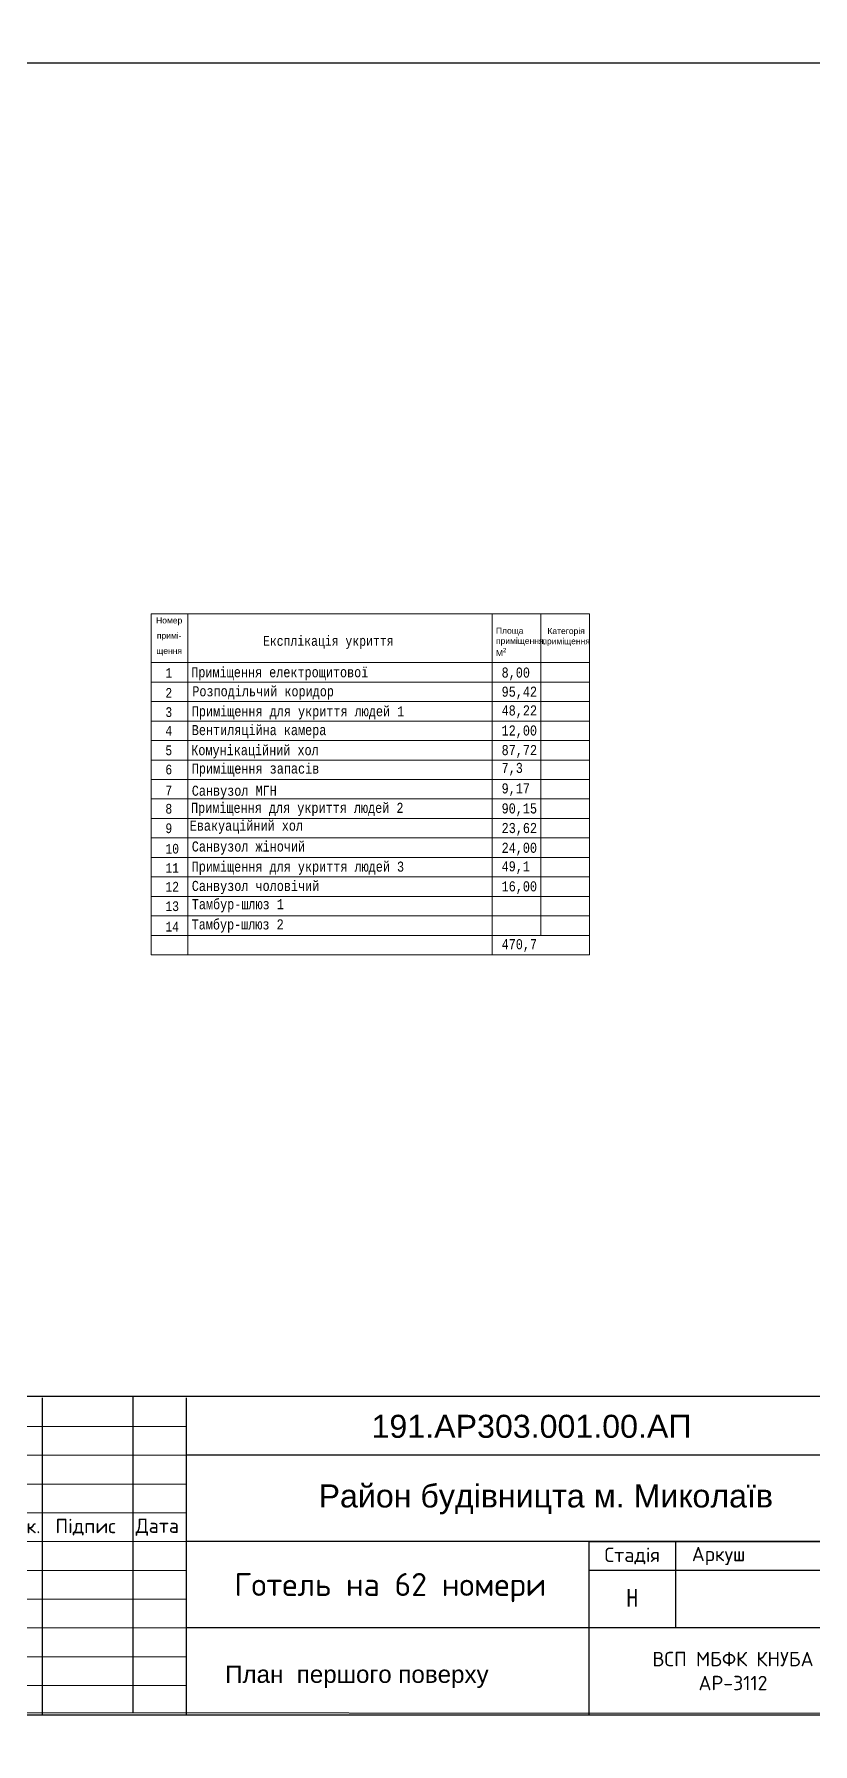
# Model space of a CAD drawing. Header units: millimetres. Extents: x -689206 to 4969298, y -1019800 to 703299.
# Drawn here: x 1125490 to 1166028, y -677850 to -588819 of the extents above; entities that cross this region are included whole.
import ezdxf

# ---------------------------------------------------------------- set-up
doc = ezdxf.new("R2010")
doc.units = ezdxf.units.MM
doc.layers.add('внешняярамка', color=7, linetype='Continuous', lineweight=5, plot=False)
for name, color, linetype, lineweight in [('РАЗМЕРЫ', 7, 'Continuous', 9), ('Таблиця Експлікації приміщень', 7, 'Continuous', 5), ('Штамп', 7, 'Continuous', 5)]:
    doc.layers.add(name, color=color, linetype=linetype, lineweight=lineweight)
doc.layers.add('четотам', color=7, linetype='Continuous')
doc.styles.get("Standard").update_dxf_attribs({"font": 'arial.ttf'})
doc.styles.add('Аннотативный', font='isocteur.ttf', dxfattribs={"width": 0.7, "height": 250})

msp = doc.modelspace()

# ---------------------------------------------------------------- linework, layer by layer
at = {"layer": 'внешняярамка', "lineweight": 5, "ltscale": 50, "const_width": 3}
msp.add_lwpolyline([(1044965.2, -677848.6), (1170863.9, -677848.6), (1170863.9, -588820.3), (1044965.2, -588820.3), (1044965.2, -677848.6)], dxfattribs=at)
at = {"layer": 'Таблиця Експлікації приміщень'}
for p, q in [((1133484.8, -619008.9), (1131582.6, -619008.9)), ((1131582.6, -619008.9), (1131582.6, -621545.2)), ((1133484.8, -621545.2), (1133484.8, -619008.9)), ((1133484.8, -619008.9), (1149336.8, -619008.9)), ((1149336.8, -619008.9), (1149336.8, -621545.2)), ((1149336.8, -619008.9), (1151873.2, -619008.9)), ((1151873.2, -621545.2), (1151873.2, -619008.9)), ((1151873.2, -619008.9), (1154409.5, -619008.9)), ((1154409.5, -619008.9), (1154409.5, -621545.2)), ((1131582.6, -621545.2), (1133484.8, -621545.2)), ((1131582.6, -621545.2), (1154409.5, -621545.2)), ((1131582.6, -621545.2), (1131582.6, -622559.7)), ((1149336.8, -621545.2), (1133484.8, -621545.2)), ((1133484.8, -621545.2), (1133484.8, -622559.7)), ((1149336.8, -621545.2), (1151873.2, -621545.2)), ((1149336.8, -621545.2), (1149336.8, -622559.7)), ((1154409.5, -621545.2), (1151873.2, -621545.2)), ((1151873.2, -621545.2), (1151873.2, -622559.7)), ((1154409.5, -622559.7), (1154409.5, -621545.2)), ((1131582.6, -622559.7), (1154409.5, -622559.7)), ((1131582.6, -622559.7), (1131582.6, -623574.3)), ((1133484.8, -622559.7), (1133484.8, -623574.3)), ((1149336.8, -622559.7), (1149336.8, -623574.3)), ((1151873.2, -622559.7), (1151873.2, -623574.3)), ((1154409.5, -623574.3), (1154409.5, -622559.7)), ((1131582.6, -623574.3), (1154409.5, -623574.3)), ((1131582.6, -623574.3), (1131582.6, -624588.8)), ((1133484.8, -623574.3), (1133484.8, -624588.8)), ((1149336.8, -623574.3), (1149336.8, -624588.8)), ((1151873.2, -623574.3), (1151873.2, -624588.8)), ((1154409.5, -624588.8), (1154409.5, -623574.3)), ((1131582.6, -624588.8), (1154409.5, -624588.8)), ((1131582.6, -624588.8), (1131582.6, -625603.3)), ((1133484.8, -624588.8), (1133484.8, -625603.3)), ((1149336.8, -624588.8), (1149336.8, -625603.3)), ((1151873.2, -624588.8), (1151873.2, -625603.3)), ((1154409.5, -625603.3), (1154409.5, -624588.8)), ((1131582.6, -625603.3), (1154409.5, -625603.3)), ((1131582.6, -625603.3), (1131582.6, -626617.9)), ((1133484.8, -625603.3), (1133484.8, -626617.9)), ((1149336.8, -625603.3), (1149336.8, -626617.9)), ((1151873.2, -625603.3), (1151873.2, -626617.9)), ((1154409.5, -634734.1), (1154409.5, -625603.3)), ((1131582.6, -626617.9), (1154409.5, -626617.9)), ((1131582.6, -626617.9), (1131582.6, -627632.4)), ((1133484.8, -626617.9), (1133484.8, -627632.4)), ((1149336.8, -626617.9), (1149336.8, -627632.4)), ((1151873.2, -626617.9), (1151873.2, -627632.4)), ((1131582.6, -627632.4), (1154409.5, -627632.4)), ((1131582.6, -627632.4), (1131582.6, -628646.9)), ((1133484.8, -627632.4), (1133484.8, -628646.9)), ((1149336.8, -627632.4), (1149336.8, -628646.9)), ((1151873.2, -627632.4), (1151873.2, -628646.9)), ((1131582.6, -628646.9), (1154409.5, -628646.9)), ((1131582.6, -628646.9), (1131582.6, -629661.5)), ((1133484.8, -628646.9), (1133484.8, -629661.5)), ((1149336.8, -628646.9), (1149336.8, -629661.5)), ((1151873.2, -628646.9), (1151873.2, -629661.5)), ((1131582.6, -629661.5), (1154409.5, -629661.5)), ((1131582.6, -629661.5), (1131582.6, -630676)), ((1133484.8, -629661.5), (1133484.8, -630676)), ((1149336.8, -629661.5), (1149336.8, -630676)), ((1151873.2, -629661.5), (1151873.2, -630676)), ((1131582.6, -630676), (1154409.5, -630676)), ((1131582.6, -630676), (1131582.6, -631690.5)), ((1133484.8, -630676), (1133484.8, -631690.5)), ((1149336.8, -630676), (1149336.8, -631690.5)), ((1151873.2, -630676), (1151873.2, -631690.5)), ((1131582.6, -631690.5), (1154409.5, -631690.5)), ((1131582.6, -631690.5), (1131582.6, -632705)), ((1133484.8, -631690.5), (1133484.8, -632705)), ((1149336.8, -631690.5), (1149336.8, -632705)), ((1151873.2, -631690.5), (1151873.2, -632705)), ((1131582.6, -632705), (1154409.5, -632705)), ((1131582.6, -632705), (1131582.6, -633719.6)), ((1133484.8, -632705), (1133484.8, -633719.6)), ((1149336.8, -632705), (1149336.8, -633719.6)), ((1151873.2, -632705), (1151873.2, -633719.6)), ((1131582.6, -633719.6), (1154409.5, -633719.6)), ((1131582.6, -633719.6), (1131582.6, -634734.1)), ((1133484.8, -633719.6), (1133484.8, -634734.1)), ((1149336.8, -633719.6), (1149336.8, -634734.1)), ((1151873.2, -633719.6), (1151873.2, -634734.1)), ((1131582.6, -634734.1), (1154409.5, -634734.1)), ((1131582.6, -634734.1), (1131582.6, -635748.6)), ((1133484.8, -634734.1), (1133484.8, -635748.6)), ((1149336.8, -634734.1), (1149336.8, -635748.6)), ((1151873.2, -634734.1), (1151873.2, -635748.6)), ((1154409.5, -635748.6), (1154409.5, -634734.1)), ((1131582.6, -635748.6), (1154409.5, -635748.6)), ((1131582.6, -635748.6), (1131582.6, -636763.2)), ((1133484.8, -635748.6), (1133484.8, -636763.2)), ((1149336.8, -635748.6), (1149336.8, -636763.2)), ((1154409.5, -636763.2), (1154409.5, -635748.6)), ((1131582.6, -636763.2), (1154409.5, -636763.2))]:
    msp.add_line(p, q, dxfattribs=at)
at = {"layer": 'Штамп'}
for p, q in [((1133400.5, -662822.5), (1113919.6, -662822.5)), ((1133400.5, -665819.6), (1113919.6, -665819.6))]:
    msp.add_line(p, q, dxfattribs=at)
at = {"layer": 'Штамп', "lineweight": 30}
for points in [[(1050960.4, -676349.8), (1169365.1, -676349.8), (1169365.1, -590319.1), (1050960.4, -590319.1)], [(1169592.5, -676274.1), (1114147, -676233.5), (1114147, -659749.7), (1169592.5, -659749.7)]]:
    msp.add_lwpolyline(points, close=True, dxfattribs=at)
for points in [[(1125907.8, -659825.5), (1125907.8, -668816.6)], [(1130630.8, -659749.7), (1130630.8, -676245.6)], [(1133400.5, -659825.5), (1133400.5, -676323.5)], [(1169365.1, -662822.5), (1133400.5, -662822.5)], [(1169365.1, -667318.1), (1133400.5, -667318.1)], [(1154379.9, -676309.3), (1154379.9, -667318.1)], [(1154379.9, -667318.1), (1169365.1, -667318.1)], [(1158875.4, -667318.1), (1158875.4, -671813.7)], [(1125907.8, -668816.6), (1125902.3, -676318.1)], [(1169365.1, -668816.6), (1154379.9, -668816.6)], [(1169365.1, -671813.7), (1133400.5, -671813.7)]]:
    msp.add_lwpolyline(points, dxfattribs=at)
at = {"layer": 'Штамп'}
for points in [[(1113919.6, -661324), (1133400.5, -661324)], [(1113919.6, -664321.1), (1133400.5, -664321.1)], [(1113919.6, -667318.1), (1133400.5, -667318.1)], [(1113919.6, -668816.6), (1133400.5, -668816.6)], [(1113919.6, -670315.2), (1133400.5, -670315.2)], [(1113919.6, -671813.7), (1133400.5, -671813.7)], [(1113919.6, -673312.2), (1133400.5, -673312.2)], [(1133400.5, -674810.8), (1113919.6, -674810.8)]]:
    msp.add_lwpolyline(points, dxfattribs=at)

# ---------------------------------------------------------------- texts
at = {"layer": 'РАЗМЕРЫ', "color": 18, "lineweight": 25, "true_color": 0x000000, "attachment_point": 1, "style": 'Аннотативный'}
for s, insert, char_height, width in [('Експлікація укриття', (1137401.8, -620160.1), 509.926, 8625.502), ('1', (1132319.3, -621827.8), 506, 8559.504), ('Приміщення електрощитової', (1133667.2, -621782.7), 525.627, 11245.421), ('8,00', (1149826.1, -621800.4), 525.63, 8891.082), ('2', (1132319.3, -622867.6), 506, 8559.504), ('Розподільчий коридор', (1133721.3, -622775), 525.627, 8891.082), ('95,42', (1149826.1, -622795.4), 525.63, 8891.082), ('3', (1132319.3, -623869.5), 506, 8559.504), ('Приміщення для укриття людей 1', (1133694.9, -623817.5), 525.627, 11858.119), ('48,22', (1149826.1, -623773.2), 525.63, 8891.082), ('4', (1132319.3, -624846), 506, 8559.504), ('Вентиляційна камера', (1133694.9, -624795.7), 525.627, 8891.082), ('12,00', (1149826.1, -624817), 525.63, 8891.082), ('5', (1132319.3, -625860.5), 506, 8559.504), ('Комунікаційний хол', (1133667.2, -625840.8), 525.627, 19411.991), ('87,72', (1149826.1, -625837.9), 525.63, 8891.082), ('Приміщення запасів', (1133694.9, -626799.4), 525.627, 8891.082), ('7,3', (1149826.1, -626766.1), 525.63, 8891.082), ('6', (1132319.3, -626860.1), 506, 8559.504), ('7', (1132319.3, -627953), 506, 8559.504), ('Санвузол МГН', (1133694.9, -627953.4), 525.627, 8891.082), ('9,17', (1149826.1, -627831.3), 525.63, 8891.082), ('8', (1132319.3, -628904.1), 506, 8559.504), ('Приміщення для укриття людей 2', (1133655.1, -628846.8), 525.627, 12662.933), ('90,15', (1149826.1, -628875.1), 525.63, 8891.082), ('9', (1132319.3, -629918.6), 506, 8559.504), ('Евакуаційний хол', (1133586.7, -629772.8), 525.627, 8891.082), ('23,62', (1149826.1, -629896), 525.63, 8891.082), ('10', (1132319.3, -630983.9), 506.02, 8559.504), ('Санвузол жіночий', (1133694.9, -630857.5), 525.627, 8891.082), ('24,00', (1149826.1, -630925.6), 525.63, 8891.082), ('11', (1132319.3, -631985.7), 506.02, 8559.504), ('Приміщення для укриття людей 3', (1133687.1, -631906.8), 525.627, 12722.444), ('49,1', (1149826.1, -631889.5), 525.63, 8891.082), ('12', (1132319.3, -632962.2), 506.02, 8559.504), ('Санвузол чоловічий', (1133694.9, -632911.9), 525.627, 8891.082), ('16,00', (1149826.1, -632933.2), 525.63, 8891.082), ('Тамбур-шлюз 1', (1133694.9, -633863), 525.627, 8891.082), ('13', (1132319.3, -633976.7), 506.02, 8559.504), ('14', (1132319.3, -635042), 506.02, 8559.504), ('Тамбур-шлюз 2', (1133687.6, -634914.4), 525.627, 8891.082), ('470,7', (1149826.1, -635946.7), 525.63, 8891.082)]:
    msp.add_mtext(s, dxfattribs=dict(at, insert=insert, char_height=char_height, width=width))
at = {"layer": 'четотам', "char_height": 317.04, "attachment_point": 1}
for s, width, heights, insert in [('\\pxsm1.5,qc;Номер примі-\\Pщення', 1902.242, [2480.9], (1131567.4, -619186.8)), ('\\A1;Площа приміщення, М{\\H0.7x;\\S2^ ;}', 2139.474, [2536.3], (1149530.9, -619724.2)), ('\\pxqc;Категорія приміщення', 3029.064, [2436.6], (1151669.5, -619740.1))]:
    msp.add_mtext_dynamic_manual_height_columns(s, width=width, gutter_width=1585.2, heights=heights, dxfattribs=dict(at, insert=insert))
at = {"layer": 'Штамп'}
for s, width, heights, insert, char_height, attachment_point in [('191.АР303.001.00.АП', 35964.662, [0], (1151382.8, -661324), 1198.822, 5), ('Район будівницта м. Миколаїв', 36847.409, [0], (1152125.6, -665122.9), 1198.822, 5), ('\\pxqc;{\\fISOCPEUR|b0|i0|c204|p34;№док.}', 2997.055, [0], (1124409.3, -666568.9), 749.264, 5), ('\\pxqc;{\\fISOCPEUR|b0|i0|c204|p34;Підпис}', 4495.583, [0], (1128155.6, -666568.9), 749.264, 5), ('\\pxqc;{\\fISOCPEUR|b0|i0|c204|p34;Дата}', 2997.055, [0], (1131901.9, -666568.9), 749.264, 5), ('\\pxqc;{\\fISOCPEUR|b0|i0|c204|p34;Стадія}', 4495.583, [0], (1156627.6, -668067.4), 749.264, 5), ('\\pxqc;{\\fISOCPEUR|b0|i0|c204|p34;Аркуш}', 4495.583, [0], (1161123.2, -668067.4), 749.264, 5), ('\\pxqc;{\\fISOCPEUR|b0|i0|c204|p34;Готель на 62 номери}', 20814.086, [0], (1144032.5, -669715.2), 1198.822, 5), ('\\pxqc;{\\fISOCPEUR|b0|i0|c204|p34;ВСП МБФК КНУБА^JАР-3112}', 14985.276, [0], (1169365.1, -674061.5), 749.264, 6), ('\\pxqc;План  першого поверху', 17450.903, [3556.5], (1142292.2, -674362.5), 899.276, 5)]:
    msp.add_mtext_dynamic_manual_height_columns(s, width=width, gutter_width=3746.3, heights=heights, dxfattribs=dict(at, insert=insert, char_height=char_height, attachment_point=attachment_point))
at = {"layer": 'Штамп', "insert": (1158875.4, -670244.3), "char_height": 915.67, "width": 4495.583, "attachment_point": 6, "style": 'Аннотативный'}
msp.add_mtext('\\pxqc;Н', dxfattribs=at)

doc.saveas('drawing.dxf')
